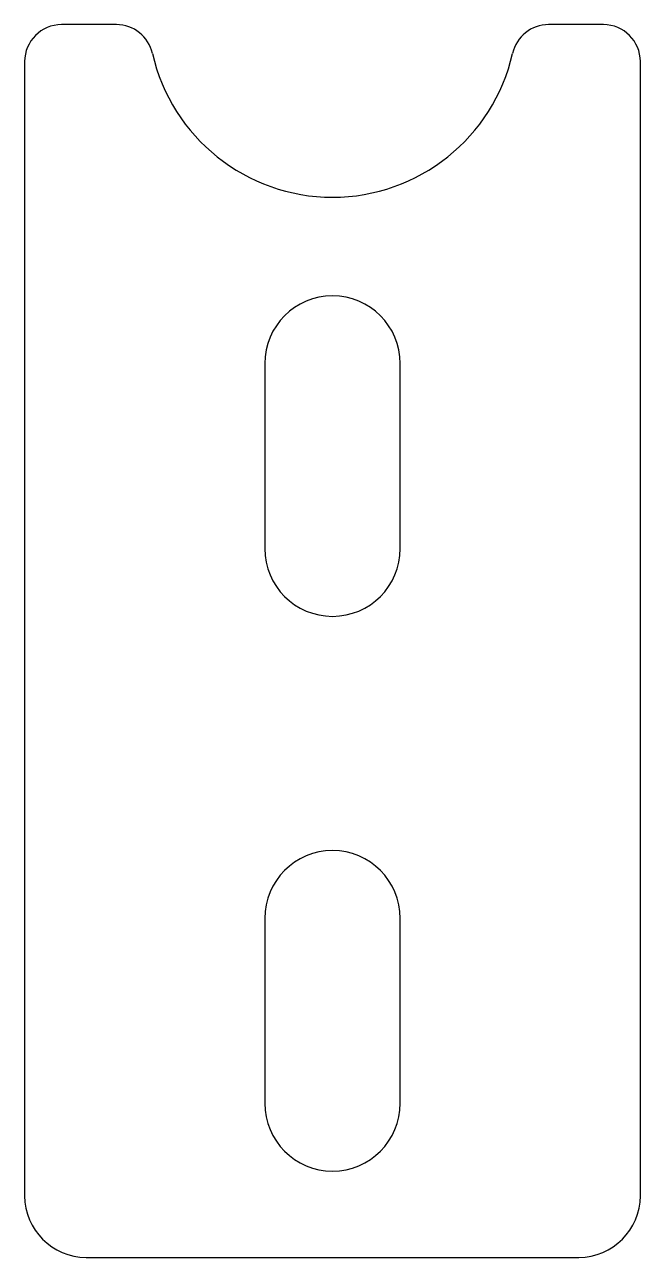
# Model space of a CAD drawing. Header units: millimetres. Extents: x -25 to 25, y -50 to 50.
import ezdxf

# ---------------------------------------------------------------- set-up
doc = ezdxf.new("R2010")
doc.units = ezdxf.units.MM

msp = doc.modelspace()

# ---------------------------------------------------------------- linework, layer by layer
at = {"color": 7, "linetype": 'Continuous', "lineweight": 25}
for p, q in [((-17.55, 50), (-22, 50)), ((22, 50), (17.55, 50)), ((-25, 47), (-25, -45)), ((25, -45), (25, 47)), ((-5.5, 22.5), (-5.5, 7.5)), ((5.5, 7.5), (5.5, 22.5)), ((-5.5, -22.5), (-5.5, -37.5)), ((5.5, -37.5), (5.5, -22.5)), ((-20, -50), (20, -50))]:
    msp.add_line(p, q, dxfattribs=at)
for centre, radius, start, end in [((-22, 47), 3, 90, 180), ((-17.55, 47), 3, 12.8396, 90), ((17.55, 47), 3, 90, 167.1604), ((22, 47), 3, 0, 90), ((0, 51), 15, 192.8396, 347.1604), ((0, 22.5), 5.5, 0, 180), ((0, 7.5), 5.5, 180, 0), ((0, -22.5), 5.5, 0, 180), ((0, -37.5), 5.5, 180, 0), ((-20, -45), 5, 180, 270), ((20, -45), 5, 270, 0)]:
    msp.add_arc(centre, radius, start, end, dxfattribs=at)

doc.saveas('drawing.dxf')
